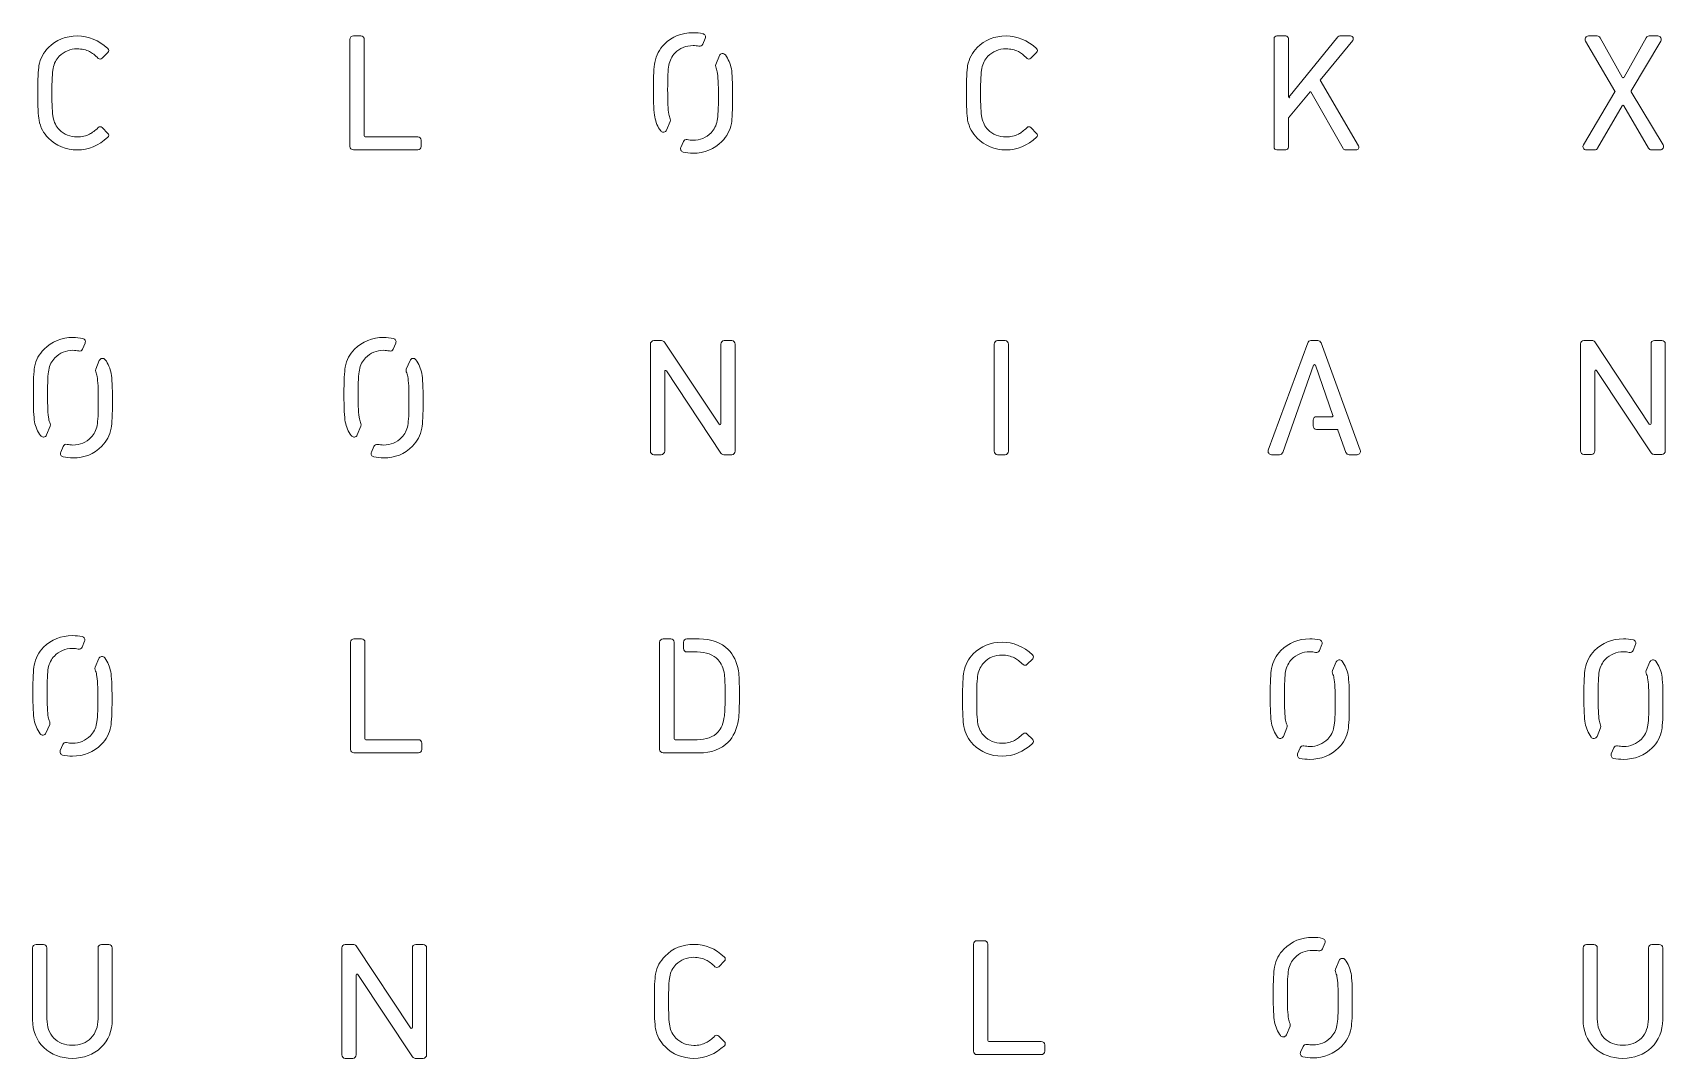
# Model space of a CAD drawing. Header units: millimetres. Extents: x -160 to 740, y -160 to 740.
# Drawn here: x 69.3 to 245, y 77.4 to 187.8 of the extents above; entities that cross this region are included whole.
import ezdxf

# ---------------------------------------------------------------- set-up
doc = ezdxf.new("R2010")
doc.units = ezdxf.units.MM
doc.header["$MEASUREMENT"] = 0
doc.layers.add('Layer 1', color=7, linetype='Continuous', lineweight=0)

msp = doc.modelspace()

# ---------------------------------------------------------------- linework, layer by layer
at = {"layer": 'Layer 1', "color": 250, "lineweight": 9, "true_color": 0x231f20}
for points, knots in [([(74.11, 175.21), (72.88, 175.21), (71.84, 175.63), (71, 176.47), (70.47, 177), (70.13, 177.64), (69.99, 178.4), (69.89, 178.91), (69.85, 179.87), (69.85, 181.34), (69.85, 182.79), (69.9, 183.78), (69.98, 184.28), (70.13, 185.03), (70.47, 185.68), (71, 186.21), (71.84, 187.05), (72.88, 187.47), (74.11, 187.47), (75.3, 187.47), (76.41, 187.01), (77.39, 186.11), (77.45, 186.06), (77.48, 185.98), (77.49, 185.9), (77.49, 185.82), (77.46, 185.74), (77.4, 185.69), (77.4, 185.69), (76.78, 185.07), (76.78, 185.07), (76.67, 184.96), (76.49, 184.95), (76.37, 185.06), (76.02, 185.4), (75.71, 185.64), (75.44, 185.78), (75.05, 185.98), (74.6, 186.08), (74.11, 186.08), (73.33, 186.08), (72.68, 185.81), (72.17, 185.29), (71.83, 184.95), (71.61, 184.51), (71.5, 183.98), (71.42, 183.51), (71.37, 182.62), (71.37, 181.34), (71.37, 180.06), (71.42, 179.17), (71.5, 178.69), (71.61, 178.17), (71.83, 177.73), (72.17, 177.39), (72.68, 176.86), (73.33, 176.6), (74.11, 176.6), (74.6, 176.6), (75.05, 176.7), (75.44, 176.9), (75.71, 177.04), (76.02, 177.28), (76.37, 177.61), (76.49, 177.72), (76.67, 177.72), (76.78, 177.61), (76.78, 177.61), (77.4, 176.99), (77.4, 176.99), (77.4, 176.99), (77.4, 176.99), (77.4, 176.99), (77.46, 176.94), (77.49, 176.86), (77.49, 176.78), (77.48, 176.7), (77.45, 176.62), (77.39, 176.57), (76.41, 175.66), (75.3, 175.21), (74.11, 175.21)], [0, 0, 0, 0, 1, 1, 1, 2, 2, 2, 3, 3, 3, 4, 4, 4, 5, 5, 5, 6, 6, 6, 7, 7, 7, 8, 8, 8, 9, 9, 9, 10, 10, 10, 11, 11, 11, 12, 12, 12, 13, 13, 13, 14, 14, 14, 15, 15, 15, 16, 16, 16, 17, 17, 17, 18, 18, 18, 19, 19, 19, 20, 20, 20, 21, 21, 21, 22, 22, 22, 23, 23, 23, 24, 24, 24, 25, 25, 25, 26, 26, 26, 27, 27, 27, 27]), ([(110.76, 175.21), (110.76, 175.21), (103.82, 175.21), (103.82, 175.21), (103.62, 175.21), (103.45, 175.37), (103.45, 175.58), (103.45, 175.58), (103.45, 187.1), (103.45, 187.1), (103.45, 187.31), (103.62, 187.47), (103.82, 187.47), (103.82, 187.47), (104.63, 187.47), (104.63, 187.47), (104.83, 187.47), (105, 187.31), (105, 187.1), (105, 187.1), (105, 176.72), (105, 176.72), (105, 176.66), (105.04, 176.62), (105.1, 176.62), (105.1, 176.62), (110.76, 176.62), (110.76, 176.62), (110.97, 176.62), (111.13, 176.45), (111.13, 176.25), (111.13, 176.25), (111.13, 175.58), (111.13, 175.58), (111.13, 175.37), (110.97, 175.21), (110.76, 175.21)], [0, 0, 0, 0, 1, 1, 1, 2, 2, 2, 3, 3, 3, 4, 4, 4, 5, 5, 5, 6, 6, 6, 7, 7, 7, 8, 8, 8, 9, 9, 9, 10, 10, 10, 11, 11, 11, 12, 12, 12, 12]), ([(137.2, 177.11), (137.08, 177.11), (136.97, 177.16), (136.9, 177.26), (136.58, 177.69), (136.37, 178.19), (136.26, 178.75), (136.17, 179.26), (136.12, 180.22), (136.12, 181.69), (136.12, 183.16), (136.17, 184.12), (136.26, 184.63), (136.41, 185.39), (136.75, 186.03), (137.27, 186.56), (138.11, 187.4), (139.16, 187.82), (140.38, 187.82), (140.75, 187.82), (141.11, 187.78), (141.44, 187.71), (141.55, 187.68), (141.63, 187.62), (141.68, 187.52), (141.73, 187.42), (141.73, 187.31), (141.69, 187.21), (141.69, 187.21), (141.43, 186.58), (141.43, 186.58), (141.36, 186.42), (141.18, 186.33), (141.01, 186.37), (140.81, 186.41), (140.6, 186.43), (140.38, 186.43), (139.62, 186.43), (138.96, 186.16), (138.44, 185.63), (138.1, 185.28), (137.88, 184.84), (137.78, 184.32), (137.69, 183.85), (137.65, 182.97), (137.65, 181.69), (137.65, 180.41), (137.69, 179.53), (137.78, 179.06), (137.81, 178.88), (137.87, 178.71), (137.93, 178.54), (137.97, 178.45), (137.97, 178.35), (137.93, 178.26), (137.93, 178.26), (137.54, 177.33), (137.54, 177.33), (137.49, 177.21), (137.38, 177.13), (137.25, 177.11), (137.23, 177.11), (137.22, 177.11), (137.2, 177.11)], [0, 0, 0, 0, 1, 1, 1, 2, 2, 2, 3, 3, 3, 4, 4, 4, 5, 5, 5, 6, 6, 6, 7, 7, 7, 8, 8, 8, 9, 9, 9, 10, 10, 10, 11, 11, 11, 12, 12, 12, 13, 13, 13, 14, 14, 14, 15, 15, 15, 16, 16, 16, 17, 17, 17, 18, 18, 18, 19, 19, 19, 20, 20, 20, 21, 21, 21, 21]), ([(174.07, 175.21), (172.84, 175.21), (171.8, 175.63), (170.96, 176.47), (170.43, 177), (170.09, 177.64), (169.94, 178.4), (169.85, 178.9), (169.81, 179.89), (169.81, 181.34), (169.81, 182.79), (169.85, 183.78), (169.94, 184.28), (170.09, 185.03), (170.43, 185.68), (170.96, 186.21), (171.8, 187.05), (172.84, 187.47), (174.07, 187.47), (175.26, 187.47), (176.37, 187.01), (177.35, 186.11), (177.41, 186.06), (177.44, 185.98), (177.44, 185.9), (177.45, 185.82), (177.42, 185.74), (177.36, 185.69), (177.36, 185.69), (176.74, 185.07), (176.74, 185.07), (176.63, 184.96), (176.45, 184.96), (176.33, 185.06), (175.98, 185.4), (175.67, 185.64), (175.4, 185.78), (175.01, 185.98), (174.56, 186.08), (174.07, 186.08), (173.29, 186.08), (172.64, 185.81), (172.12, 185.29), (171.79, 184.95), (171.57, 184.51), (171.46, 183.98), (171.38, 183.51), (171.33, 182.62), (171.33, 181.34), (171.33, 180.06), (171.38, 179.17), (171.46, 178.69), (171.57, 178.17), (171.79, 177.73), (172.12, 177.39), (172.64, 176.86), (173.29, 176.6), (174.07, 176.6), (174.56, 176.6), (175.01, 176.7), (175.4, 176.9), (175.67, 177.04), (175.98, 177.28), (176.33, 177.61), (176.45, 177.72), (176.63, 177.72), (176.74, 177.61), (176.74, 177.61), (177.36, 176.99), (177.36, 176.99), (177.42, 176.94), (177.45, 176.86), (177.44, 176.78), (177.44, 176.7), (177.41, 176.62), (177.35, 176.57), (176.37, 175.66), (175.26, 175.21), (174.07, 175.21)], [0, 0, 0, 0, 1, 1, 1, 2, 2, 2, 3, 3, 3, 4, 4, 4, 5, 5, 5, 6, 6, 6, 7, 7, 7, 8, 8, 8, 9, 9, 9, 10, 10, 10, 11, 11, 11, 12, 12, 12, 13, 13, 13, 14, 14, 14, 15, 15, 15, 16, 16, 16, 17, 17, 17, 18, 18, 18, 19, 19, 19, 20, 20, 20, 21, 21, 21, 22, 22, 22, 23, 23, 23, 24, 24, 24, 25, 25, 25, 26, 26, 26, 26]), ([(211.75, 175.21), (211.75, 175.21), (210.61, 175.21), (210.61, 175.21), (210.5, 175.21), (210.41, 175.26), (210.35, 175.35), (210.35, 175.35), (206.86, 181.46), (206.86, 181.46), (206.86, 181.46), (206.81, 181.46), (206.81, 181.46), (206.81, 181.46), (204.47, 178.65), (204.47, 178.65), (204.47, 178.65), (204.46, 175.5), (204.46, 175.5), (204.46, 175.34), (204.33, 175.21), (204.17, 175.21), (204.17, 175.21), (203.21, 175.21), (203.21, 175.21), (203.05, 175.21), (202.92, 175.34), (202.92, 175.5), (202.92, 175.5), (202.92, 187.18), (202.92, 187.18), (202.92, 187.34), (203.05, 187.47), (203.21, 187.47), (203.21, 187.47), (204.17, 187.47), (204.17, 187.47), (204.33, 187.47), (204.46, 187.34), (204.46, 187.18), (204.46, 187.18), (204.46, 180.9), (204.46, 180.9), (204.46, 180.9), (204.61, 180.8), (204.61, 180.8), (204.61, 180.8), (204.51, 180.88), (204.51, 180.88), (204.51, 180.88), (209.77, 187.36), (209.77, 187.36), (209.83, 187.43), (209.91, 187.47), (210, 187.47), (210, 187.47), (211.16, 187.47), (211.16, 187.47), (211.27, 187.47), (211.37, 187.41), (211.42, 187.3), (211.47, 187.2), (211.45, 187.08), (211.38, 186.99), (211.38, 186.99), (207.89, 182.71), (207.89, 182.71), (207.89, 182.71), (212, 175.65), (212, 175.65), (212.06, 175.55), (212.06, 175.45), (212.01, 175.35), (211.95, 175.26), (211.86, 175.21), (211.75, 175.21)], [0, 0, 0, 0, 1, 1, 1, 2, 2, 2, 3, 3, 3, 4, 4, 4, 5, 5, 5, 6, 6, 6, 7, 7, 7, 8, 8, 8, 9, 9, 9, 10, 10, 10, 11, 11, 11, 12, 12, 12, 13, 13, 13, 14, 14, 14, 15, 15, 15, 16, 16, 16, 17, 17, 17, 18, 18, 18, 19, 19, 19, 20, 20, 20, 21, 21, 21, 22, 22, 22, 23, 23, 23, 24, 24, 24, 25, 25, 25, 25]), ([(244.47, 175.21), (244.47, 175.21), (243.55, 175.21), (243.55, 175.21), (243.42, 175.21), (243.29, 175.28), (243.23, 175.39), (243.23, 175.39), (240.58, 179.96), (240.58, 179.96), (240.56, 180), (240.51, 180.01), (240.49, 180.01), (240.49, 180.01), (240.49, 180.01), (240.49, 180.01), (240.47, 180.01), (240.43, 180), (240.4, 179.96), (240.4, 179.96), (237.74, 175.39), (237.74, 175.39), (237.68, 175.28), (237.56, 175.21), (237.42, 175.21), (237.42, 175.21), (236.53, 175.21), (236.53, 175.21), (236.4, 175.21), (236.28, 175.28), (236.21, 175.39), (236.14, 175.51), (236.14, 175.65), (236.21, 175.77), (236.21, 175.77), (239.6, 181.44), (239.6, 181.44), (239.62, 181.47), (239.62, 181.51), (239.6, 181.54), (239.6, 181.54), (236.44, 186.91), (236.44, 186.91), (236.38, 187.03), (236.38, 187.17), (236.44, 187.28), (236.51, 187.4), (236.63, 187.47), (236.76, 187.47), (236.76, 187.47), (237.69, 187.47), (237.69, 187.47), (237.83, 187.47), (237.95, 187.4), (238.01, 187.28), (238.01, 187.28), (240.4, 183.04), (240.4, 183.04), (240.43, 182.99), (240.48, 182.98), (240.49, 182.98), (240.49, 182.98), (240.49, 182.98), (240.49, 182.98), (240.51, 182.98), (240.56, 182.99), (240.59, 183.04), (240.59, 183.04), (242.97, 187.28), (242.97, 187.28), (243.04, 187.4), (243.16, 187.47), (243.3, 187.47), (243.3, 187.47), (244.22, 187.47), (244.22, 187.47), (244.36, 187.47), (244.48, 187.4), (244.55, 187.28), (244.61, 187.17), (244.61, 187.03), (244.54, 186.91), (244.54, 186.91), (241.37, 181.55), (241.37, 181.55), (241.35, 181.51), (241.35, 181.47), (241.37, 181.44), (241.37, 181.44), (244.79, 175.77), (244.79, 175.77), (244.86, 175.65), (244.86, 175.51), (244.79, 175.39), (244.73, 175.28), (244.61, 175.21), (244.47, 175.21)], [0, 0, 0, 0, 1, 1, 1, 2, 2, 2, 3, 3, 3, 4, 4, 4, 5, 5, 5, 6, 6, 6, 7, 7, 7, 8, 8, 8, 9, 9, 9, 10, 10, 10, 11, 11, 11, 12, 12, 12, 13, 13, 13, 14, 14, 14, 15, 15, 15, 16, 16, 16, 17, 17, 17, 18, 18, 18, 19, 19, 19, 20, 20, 20, 21, 21, 21, 22, 22, 22, 23, 23, 23, 24, 24, 24, 25, 25, 25, 26, 26, 26, 27, 27, 27, 28, 28, 28, 29, 29, 29, 30, 30, 30, 31, 31, 31, 32, 32, 32, 32]), ([(140.38, 174.85), (140.01, 174.85), (139.66, 174.89), (139.32, 174.97), (139.22, 174.99), (139.13, 175.06), (139.08, 175.16), (139.03, 175.25), (139.03, 175.37), (139.07, 175.47), (139.07, 175.47), (139.34, 176.1), (139.34, 176.1), (139.41, 176.26), (139.58, 176.35), (139.76, 176.31), (139.95, 176.27), (140.16, 176.25), (140.38, 176.25), (141.15, 176.25), (141.8, 176.52), (142.33, 177.05), (142.66, 177.39), (142.88, 177.84), (142.99, 178.36), (143.07, 178.82), (143.12, 179.71), (143.12, 180.99), (143.12, 182.26), (143.07, 183.15), (142.99, 183.61), (142.95, 183.79), (142.9, 183.97), (142.83, 184.14), (142.8, 184.23), (142.8, 184.32), (142.83, 184.41), (142.83, 184.41), (143.22, 185.35), (143.22, 185.35), (143.28, 185.47), (143.39, 185.55), (143.52, 185.57), (143.65, 185.58), (143.78, 185.53), (143.86, 185.42), (144.18, 184.98), (144.4, 184.48), (144.51, 183.93), (144.51, 183.93), (144.51, 183.93), (144.51, 183.93), (144.6, 183.42), (144.64, 182.43), (144.64, 180.99), (144.64, 179.52), (144.6, 178.56), (144.51, 178.05), (144.36, 177.29), (144.02, 176.64), (143.49, 176.12), (142.65, 175.28), (141.61, 174.85), (140.38, 174.85)], [0, 0, 0, 0, 1, 1, 1, 2, 2, 2, 3, 3, 3, 4, 4, 4, 5, 5, 5, 6, 6, 6, 7, 7, 7, 8, 8, 8, 9, 9, 9, 10, 10, 10, 11, 11, 11, 12, 12, 12, 13, 13, 13, 14, 14, 14, 15, 15, 15, 16, 16, 16, 17, 17, 17, 18, 18, 18, 19, 19, 19, 20, 20, 20, 21, 21, 21, 21]), ([(70.46, 144.31), (70.34, 144.31), (70.23, 144.37), (70.16, 144.46), (69.84, 144.9), (69.62, 145.4), (69.51, 145.95), (69.42, 146.47), (69.38, 147.43), (69.38, 148.9), (69.38, 150.37), (69.42, 151.33), (69.51, 151.84), (69.66, 152.59), (70, 153.24), (70.53, 153.76), (71.37, 154.6), (72.41, 155.03), (73.64, 155.03), (74.01, 155.03), (74.36, 154.99), (74.7, 154.91), (74.8, 154.89), (74.89, 154.82), (74.94, 154.73), (74.99, 154.63), (74.99, 154.52), (74.95, 154.41), (74.95, 154.41), (74.68, 153.78), (74.68, 153.78), (74.61, 153.62), (74.44, 153.53), (74.27, 153.57), (74.07, 153.62), (73.86, 153.64), (73.64, 153.64), (72.87, 153.64), (72.22, 153.37), (71.69, 152.83), (71.36, 152.49), (71.14, 152.05), (71.03, 151.52), (70.95, 151.06), (70.9, 150.18), (70.9, 148.9), (70.9, 147.62), (70.95, 146.73), (71.03, 146.27), (71.07, 146.09), (71.12, 145.91), (71.19, 145.75), (71.23, 145.66), (71.23, 145.56), (71.19, 145.47), (71.19, 145.47), (70.8, 144.54), (70.8, 144.54), (70.74, 144.41), (70.63, 144.33), (70.5, 144.31), (70.49, 144.31), (70.47, 144.31), (70.46, 144.31)], [0, 0, 0, 0, 1, 1, 1, 2, 2, 2, 3, 3, 3, 4, 4, 4, 5, 5, 5, 6, 6, 6, 7, 7, 7, 8, 8, 8, 9, 9, 9, 10, 10, 10, 11, 11, 11, 12, 12, 12, 13, 13, 13, 14, 14, 14, 15, 15, 15, 16, 16, 16, 17, 17, 17, 18, 18, 18, 19, 19, 19, 20, 20, 20, 21, 21, 21, 21]), ([(103.89, 144.31), (103.77, 144.31), (103.66, 144.37), (103.59, 144.46), (103.28, 144.9), (103.06, 145.4), (102.95, 145.95), (102.86, 146.46), (102.81, 147.43), (102.81, 148.9), (102.81, 150.37), (102.86, 151.33), (102.95, 151.84), (103.1, 152.59), (103.44, 153.24), (103.96, 153.76), (104.8, 154.6), (105.85, 155.03), (107.07, 155.03), (107.44, 155.03), (107.8, 154.99), (108.14, 154.91), (108.24, 154.89), (108.32, 154.82), (108.37, 154.73), (108.42, 154.63), (108.43, 154.52), (108.38, 154.41), (108.38, 154.41), (108.12, 153.78), (108.12, 153.78), (108.05, 153.62), (107.88, 153.53), (107.7, 153.57), (107.5, 153.62), (107.29, 153.64), (107.07, 153.64), (106.31, 153.64), (105.65, 153.37), (105.13, 152.83), (104.8, 152.49), (104.57, 152.05), (104.47, 151.52), (104.38, 151.06), (104.34, 150.18), (104.34, 148.9), (104.34, 147.62), (104.38, 146.73), (104.47, 146.27), (104.51, 146.09), (104.56, 145.91), (104.62, 145.75), (104.66, 145.66), (104.66, 145.56), (104.62, 145.47), (104.62, 145.47), (104.23, 144.54), (104.23, 144.54), (104.18, 144.41), (104.07, 144.33), (103.94, 144.31), (103.92, 144.31), (103.91, 144.31), (103.89, 144.31)], [0, 0, 0, 0, 1, 1, 1, 2, 2, 2, 3, 3, 3, 4, 4, 4, 5, 5, 5, 6, 6, 6, 7, 7, 7, 8, 8, 8, 9, 9, 9, 10, 10, 10, 11, 11, 11, 12, 12, 12, 13, 13, 13, 14, 14, 14, 15, 15, 15, 16, 16, 16, 17, 17, 17, 18, 18, 18, 19, 19, 19, 20, 20, 20, 21, 21, 21, 21]), ([(144.55, 142.41), (144.55, 142.41), (143.7, 142.41), (143.7, 142.41), (143.57, 142.41), (143.46, 142.47), (143.39, 142.58), (143.39, 142.58), (137.52, 151.44), (137.52, 151.44), (137.48, 151.5), (137.42, 151.48), (137.41, 151.48), (137.39, 151.47), (137.33, 151.45), (137.33, 151.38), (137.33, 151.38), (137.33, 142.78), (137.33, 142.78), (137.33, 142.58), (137.16, 142.41), (136.96, 142.41), (136.96, 142.41), (136.15, 142.41), (136.15, 142.41), (135.95, 142.41), (135.79, 142.58), (135.79, 142.78), (135.79, 142.78), (135.79, 154.31), (135.79, 154.31), (135.79, 154.51), (135.95, 154.68), (136.15, 154.68), (136.15, 154.68), (137, 154.68), (137, 154.68), (137.13, 154.68), (137.24, 154.61), (137.31, 154.51), (137.31, 154.51), (143.18, 145.68), (143.18, 145.68), (143.22, 145.62), (143.28, 145.63), (143.29, 145.64), (143.31, 145.65), (143.37, 145.67), (143.37, 145.74), (143.37, 145.74), (143.37, 154.31), (143.37, 154.31), (143.37, 154.51), (143.54, 154.68), (143.74, 154.68), (143.74, 154.68), (144.55, 154.68), (144.55, 154.68), (144.75, 154.68), (144.91, 154.51), (144.91, 154.31), (144.91, 154.31), (144.91, 142.78), (144.91, 142.78), (144.91, 142.58), (144.75, 142.41), (144.55, 142.41)], [0, 0, 0, 0, 1, 1, 1, 2, 2, 2, 3, 3, 3, 4, 4, 4, 5, 5, 5, 6, 6, 6, 7, 7, 7, 8, 8, 8, 9, 9, 9, 10, 10, 10, 11, 11, 11, 12, 12, 12, 13, 13, 13, 14, 14, 14, 15, 15, 15, 16, 16, 16, 17, 17, 17, 18, 18, 18, 19, 19, 19, 20, 20, 20, 21, 21, 21, 22, 22, 22, 22]), ([(173.96, 142.41), (173.96, 142.41), (173.16, 142.41), (173.16, 142.41), (172.95, 142.41), (172.79, 142.58), (172.79, 142.78), (172.79, 142.78), (172.79, 154.31), (172.79, 154.31), (172.79, 154.51), (172.95, 154.68), (173.16, 154.68), (173.16, 154.68), (173.96, 154.68), (173.96, 154.68), (174.17, 154.68), (174.33, 154.51), (174.33, 154.31), (174.33, 154.31), (174.33, 142.78), (174.33, 142.78), (174.33, 142.58), (174.17, 142.41), (173.96, 142.41)], [0, 0, 0, 0, 1, 1, 1, 2, 2, 2, 3, 3, 3, 4, 4, 4, 5, 5, 5, 6, 6, 6, 7, 7, 7, 8, 8, 8, 8]), ([(211.86, 142.41), (211.86, 142.41), (211, 142.41), (211, 142.41), (210.84, 142.41), (210.7, 142.51), (210.65, 142.66), (210.65, 142.66), (209.8, 145.05), (209.8, 145.05), (209.79, 145.1), (209.75, 145.12), (209.7, 145.12), (209.7, 145.12), (207.49, 145.12), (207.49, 145.12), (207.39, 145.12), (207.3, 145.16), (207.23, 145.23), (207.16, 145.3), (207.12, 145.4), (207.12, 145.5), (207.12, 145.5), (207.12, 146.13), (207.12, 146.13), (207.12, 146.34), (207.29, 146.5), (207.49, 146.5), (207.49, 146.5), (209.16, 146.5), (209.16, 146.5), (209.2, 146.5), (209.23, 146.52), (209.25, 146.55), (209.27, 146.57), (209.27, 146.61), (209.26, 146.64), (209.26, 146.64), (207.37, 152.03), (207.37, 152.03), (207.35, 152.09), (207.29, 152.1), (207.27, 152.1), (207.27, 152.1), (207.27, 152.1), (207.27, 152.1), (207.26, 152.1), (207.2, 152.09), (207.17, 152.03), (207.17, 152.03), (203.85, 142.66), (203.85, 142.66), (203.8, 142.51), (203.66, 142.41), (203.5, 142.41), (203.5, 142.41), (202.64, 142.41), (202.64, 142.41), (202.52, 142.41), (202.41, 142.47), (202.34, 142.57), (202.27, 142.67), (202.25, 142.8), (202.3, 142.91), (202.3, 142.91), (206.54, 154.43), (206.54, 154.43), (206.59, 154.58), (206.73, 154.68), (206.88, 154.68), (206.88, 154.68), (207.63, 154.68), (207.63, 154.68), (207.79, 154.68), (207.93, 154.58), (207.98, 154.43), (207.98, 154.43), (212.2, 142.91), (212.2, 142.91), (212.24, 142.79), (212.23, 142.67), (212.16, 142.57), (212.09, 142.47), (211.98, 142.41), (211.86, 142.41)], [0, 0, 0, 0, 1, 1, 1, 2, 2, 2, 3, 3, 3, 4, 4, 4, 5, 5, 5, 6, 6, 6, 7, 7, 7, 8, 8, 8, 9, 9, 9, 10, 10, 10, 11, 11, 11, 12, 12, 12, 13, 13, 13, 14, 14, 14, 15, 15, 15, 16, 16, 16, 17, 17, 17, 18, 18, 18, 19, 19, 19, 20, 20, 20, 21, 21, 21, 22, 22, 22, 23, 23, 23, 24, 24, 24, 25, 25, 25, 26, 26, 26, 27, 27, 27, 28, 28, 28, 28]), ([(244.66, 142.44), (244.66, 142.44), (243.82, 142.44), (243.82, 142.44), (243.69, 142.44), (243.58, 142.5), (243.51, 142.6), (243.51, 142.6), (237.64, 151.46), (237.64, 151.46), (237.6, 151.52), (237.54, 151.51), (237.52, 151.51), (237.51, 151.5), (237.45, 151.48), (237.45, 151.41), (237.45, 151.41), (237.45, 142.81), (237.45, 142.81), (237.45, 142.6), (237.28, 142.44), (237.08, 142.44), (237.08, 142.44), (236.27, 142.44), (236.27, 142.44), (236.07, 142.44), (235.9, 142.6), (235.9, 142.81), (235.9, 142.81), (235.9, 154.33), (235.9, 154.33), (235.9, 154.54), (236.07, 154.7), (236.27, 154.7), (236.27, 154.7), (237.12, 154.7), (237.12, 154.7), (237.25, 154.7), (237.36, 154.64), (237.43, 154.54), (237.43, 154.54), (243.3, 145.71), (243.3, 145.71), (243.34, 145.65), (243.4, 145.66), (243.41, 145.67), (243.43, 145.67), (243.49, 145.7), (243.49, 145.77), (243.49, 145.77), (243.49, 154.33), (243.49, 154.33), (243.49, 154.54), (243.65, 154.7), (243.86, 154.7), (243.86, 154.7), (244.66, 154.7), (244.66, 154.7), (244.87, 154.7), (245.03, 154.54), (245.03, 154.33), (245.03, 154.33), (245.03, 142.81), (245.03, 142.81), (245.03, 142.6), (244.87, 142.44), (244.66, 142.44)], [0, 0, 0, 0, 1, 1, 1, 2, 2, 2, 3, 3, 3, 4, 4, 4, 5, 5, 5, 6, 6, 6, 7, 7, 7, 8, 8, 8, 9, 9, 9, 10, 10, 10, 11, 11, 11, 12, 12, 12, 13, 13, 13, 14, 14, 14, 15, 15, 15, 16, 16, 16, 17, 17, 17, 18, 18, 18, 19, 19, 19, 20, 20, 20, 21, 21, 21, 22, 22, 22, 22]), ([(73.64, 142.06), (73.27, 142.06), (72.91, 142.1), (72.58, 142.18), (72.47, 142.2), (72.39, 142.27), (72.34, 142.36), (72.29, 142.46), (72.29, 142.57), (72.33, 142.67), (72.33, 142.67), (72.59, 143.3), (72.59, 143.3), (72.66, 143.47), (72.83, 143.56), (73.01, 143.52), (73.21, 143.47), (73.42, 143.45), (73.64, 143.45), (74.4, 143.45), (75.06, 143.72), (75.58, 144.26), (75.92, 144.6), (76.14, 145.04), (76.24, 145.56), (76.33, 146.03), (76.37, 146.91), (76.37, 148.19), (76.37, 149.47), (76.33, 150.35), (76.24, 150.82), (76.21, 151), (76.15, 151.18), (76.09, 151.34), (76.05, 151.43), (76.05, 151.53), (76.09, 151.62), (76.09, 151.62), (76.48, 152.55), (76.48, 152.55), (76.53, 152.67), (76.64, 152.76), (76.78, 152.77), (76.91, 152.79), (77.04, 152.73), (77.12, 152.62), (77.44, 152.19), (77.65, 151.69), (77.76, 151.13), (77.76, 151.13), (77.76, 151.13), (77.76, 151.13), (77.85, 150.63), (77.9, 149.64), (77.9, 148.19), (77.9, 146.74), (77.85, 145.75), (77.76, 145.25), (77.61, 144.5), (77.27, 143.85), (76.75, 143.32), (75.91, 142.48), (74.86, 142.06), (73.64, 142.06)], [0, 0, 0, 0, 1, 1, 1, 2, 2, 2, 3, 3, 3, 4, 4, 4, 5, 5, 5, 6, 6, 6, 7, 7, 7, 8, 8, 8, 9, 9, 9, 10, 10, 10, 11, 11, 11, 12, 12, 12, 13, 13, 13, 14, 14, 14, 15, 15, 15, 16, 16, 16, 17, 17, 17, 18, 18, 18, 19, 19, 19, 20, 20, 20, 21, 21, 21, 21]), ([(107.07, 142.06), (106.71, 142.06), (106.35, 142.1), (106.01, 142.18), (105.91, 142.2), (105.82, 142.27), (105.78, 142.36), (105.73, 142.46), (105.72, 142.57), (105.76, 142.67), (105.76, 142.67), (106.03, 143.3), (106.03, 143.3), (106.1, 143.47), (106.27, 143.55), (106.45, 143.52), (106.64, 143.47), (106.85, 143.45), (107.07, 143.45), (107.84, 143.45), (108.49, 143.72), (109.02, 144.26), (109.35, 144.6), (109.57, 145.04), (109.68, 145.56), (109.76, 146.03), (109.81, 146.91), (109.81, 148.19), (109.81, 149.47), (109.76, 150.35), (109.68, 150.82), (109.64, 151), (109.59, 151.18), (109.52, 151.34), (109.49, 151.43), (109.49, 151.53), (109.52, 151.62), (109.52, 151.62), (109.92, 152.55), (109.92, 152.55), (109.97, 152.67), (110.08, 152.76), (110.21, 152.77), (110.35, 152.79), (110.47, 152.73), (110.55, 152.62), (110.87, 152.19), (111.09, 151.69), (111.2, 151.13), (111.2, 151.13), (111.2, 151.13), (111.2, 151.13), (111.29, 150.63), (111.33, 149.64), (111.33, 148.19), (111.33, 146.74), (111.29, 145.75), (111.2, 145.25), (111.05, 144.5), (110.71, 143.85), (110.18, 143.32), (109.34, 142.48), (108.3, 142.06), (107.07, 142.06)], [0, 0, 0, 0, 1, 1, 1, 2, 2, 2, 3, 3, 3, 4, 4, 4, 5, 5, 5, 6, 6, 6, 7, 7, 7, 8, 8, 8, 9, 9, 9, 10, 10, 10, 11, 11, 11, 12, 12, 12, 13, 13, 13, 14, 14, 14, 15, 15, 15, 16, 16, 16, 17, 17, 17, 18, 18, 18, 19, 19, 19, 20, 20, 20, 21, 21, 21, 21]), ([(70.41, 112.22), (70.29, 112.22), (70.18, 112.28), (70.11, 112.38), (69.79, 112.81), (69.57, 113.31), (69.46, 113.87), (69.37, 114.38), (69.33, 115.34), (69.33, 116.81), (69.33, 118.28), (69.37, 119.24), (69.46, 119.75), (69.61, 120.5), (69.95, 121.15), (70.48, 121.68), (71.32, 122.52), (72.36, 122.94), (73.59, 122.94), (73.96, 122.94), (74.31, 122.9), (74.65, 122.83), (74.75, 122.8), (74.84, 122.73), (74.89, 122.64), (74.94, 122.54), (74.94, 122.43), (74.9, 122.33), (74.9, 122.33), (74.63, 121.7), (74.63, 121.7), (74.56, 121.54), (74.39, 121.45), (74.21, 121.49), (74.02, 121.53), (73.8, 121.55), (73.59, 121.55), (72.82, 121.55), (72.17, 121.28), (71.64, 120.74), (71.31, 120.4), (71.09, 119.96), (70.98, 119.44), (70.9, 118.97), (70.85, 118.09), (70.85, 116.81), (70.85, 115.53), (70.9, 114.65), (70.98, 114.18), (71.02, 114), (71.07, 113.83), (71.14, 113.66), (71.17, 113.57), (71.17, 113.47), (71.14, 113.38), (71.14, 113.38), (70.74, 112.45), (70.74, 112.45), (70.69, 112.33), (70.58, 112.24), (70.45, 112.23), (70.44, 112.23), (70.42, 112.22), (70.41, 112.22)], [0, 0, 0, 0, 1, 1, 1, 2, 2, 2, 3, 3, 3, 4, 4, 4, 5, 5, 5, 6, 6, 6, 7, 7, 7, 8, 8, 8, 9, 9, 9, 10, 10, 10, 11, 11, 11, 12, 12, 12, 13, 13, 13, 14, 14, 14, 15, 15, 15, 16, 16, 16, 17, 17, 17, 18, 18, 18, 19, 19, 19, 20, 20, 20, 21, 21, 21, 21]), ([(110.83, 110.32), (110.83, 110.32), (103.89, 110.32), (103.89, 110.32), (103.69, 110.32), (103.52, 110.49), (103.52, 110.69), (103.52, 110.69), (103.52, 122.22), (103.52, 122.22), (103.52, 122.42), (103.69, 122.59), (103.89, 122.59), (103.89, 122.59), (104.7, 122.59), (104.7, 122.59), (104.9, 122.59), (105.07, 122.42), (105.07, 122.22), (105.07, 122.22), (105.07, 111.84), (105.07, 111.84), (105.07, 111.78), (105.12, 111.74), (105.17, 111.74), (105.17, 111.74), (110.83, 111.74), (110.83, 111.74), (111.04, 111.74), (111.2, 111.57), (111.2, 111.37), (111.2, 111.37), (111.2, 110.69), (111.2, 110.69), (111.2, 110.49), (111.04, 110.32), (110.83, 110.32)], [0, 0, 0, 0, 1, 1, 1, 2, 2, 2, 3, 3, 3, 4, 4, 4, 5, 5, 5, 6, 6, 6, 7, 7, 7, 8, 8, 8, 9, 9, 9, 10, 10, 10, 11, 11, 11, 12, 12, 12, 12]), ([(141.04, 110.32), (141.04, 110.32), (137.16, 110.32), (137.16, 110.32), (136.96, 110.32), (136.79, 110.49), (136.79, 110.69), (136.79, 110.69), (136.79, 122.22), (136.79, 122.22), (136.79, 122.42), (136.96, 122.59), (137.16, 122.59), (137.16, 122.59), (137.98, 122.59), (137.98, 122.59), (138.18, 122.59), (138.35, 122.42), (138.35, 122.22), (138.35, 122.22), (138.35, 121.31), (138.35, 121.31), (138.35, 121.3), (138.34, 121.28), (138.34, 121.27), (138.34, 121.27), (138.34, 111.84), (138.34, 111.84), (138.34, 111.78), (138.39, 111.74), (138.45, 111.74), (138.45, 111.74), (140.82, 111.74), (140.82, 111.74), (141.79, 111.74), (142.55, 112.02), (143.08, 112.57), (143.42, 112.92), (143.65, 113.51), (143.76, 114.32), (143.81, 114.76), (143.84, 115.52), (143.84, 116.59), (143.84, 117.61), (143.81, 118.33), (143.76, 118.73), (143.66, 119.44), (143.43, 119.98), (143.08, 120.34), (142.55, 120.9), (141.79, 121.18), (140.82, 121.18), (140.82, 121.18), (139.73, 121.18), (139.73, 121.18), (139.53, 121.18), (139.36, 121.34), (139.36, 121.55), (139.36, 121.55), (139.36, 122.22), (139.36, 122.22), (139.36, 122.42), (139.53, 122.59), (139.73, 122.59), (139.73, 122.59), (141.04, 122.59), (141.04, 122.59), (142.35, 122.59), (143.4, 122.2), (144.17, 121.44), (144.73, 120.87), (145.1, 120.1), (145.26, 119.14), (145.27, 119.14), (145.27, 119.14), (145.27, 119.14), (145.34, 118.65), (145.38, 117.79), (145.38, 116.59), (145.38, 115.33), (145.34, 114.43), (145.27, 113.91), (145.1, 112.86), (144.73, 112.04), (144.17, 111.48), (143.4, 110.71), (142.35, 110.32), (141.04, 110.32)], [0, 0, 0, 0, 1, 1, 1, 2, 2, 2, 3, 3, 3, 4, 4, 4, 5, 5, 5, 6, 6, 6, 7, 7, 7, 8, 8, 8, 9, 9, 9, 10, 10, 10, 11, 11, 11, 12, 12, 12, 13, 13, 13, 14, 14, 14, 15, 15, 15, 16, 16, 16, 17, 17, 17, 18, 18, 18, 19, 19, 19, 20, 20, 20, 21, 21, 21, 22, 22, 22, 23, 23, 23, 24, 24, 24, 25, 25, 25, 26, 26, 26, 27, 27, 27, 28, 28, 28, 29, 29, 29, 29]), ([(173.65, 109.97), (172.42, 109.97), (171.38, 110.4), (170.54, 111.23), (170.01, 111.76), (169.67, 112.41), (169.52, 113.16), (169.43, 113.67), (169.39, 114.63), (169.39, 116.1), (169.39, 117.55), (169.44, 118.54), (169.52, 119.04), (169.67, 119.8), (170.01, 120.44), (170.54, 120.97), (171.38, 121.81), (172.42, 122.23), (173.65, 122.23), (174.84, 122.23), (175.95, 121.78), (176.93, 120.87), (176.99, 120.82), (177.02, 120.74), (177.03, 120.66), (177.03, 120.58), (177, 120.5), (176.94, 120.45), (176.94, 120.45), (176.32, 119.83), (176.32, 119.83), (176.21, 119.72), (176.03, 119.72), (175.91, 119.83), (175.56, 120.16), (175.25, 120.4), (174.98, 120.54), (174.59, 120.74), (174.14, 120.84), (173.65, 120.84), (172.87, 120.84), (172.22, 120.58), (171.71, 120.05), (171.37, 119.71), (171.15, 119.27), (171.04, 118.74), (170.96, 118.27), (170.91, 117.38), (170.91, 116.1), (170.91, 114.82), (170.96, 113.93), (171.04, 113.46), (171.15, 112.93), (171.37, 112.49), (171.71, 112.15), (172.22, 111.63), (172.87, 111.36), (173.65, 111.36), (174.14, 111.36), (174.59, 111.46), (174.98, 111.66), (175.25, 111.8), (175.56, 112.04), (175.91, 112.38), (176.03, 112.48), (176.21, 112.48), (176.32, 112.37), (176.32, 112.37), (176.94, 111.76), (176.94, 111.76), (176.94, 111.76), (176.94, 111.76), (176.94, 111.76), (177, 111.7), (177.03, 111.62), (177.03, 111.54), (177.02, 111.46), (176.99, 111.38), (176.93, 111.33), (175.95, 110.43), (174.84, 109.97), (173.65, 109.97)], [0, 0, 0, 0, 1, 1, 1, 2, 2, 2, 3, 3, 3, 4, 4, 4, 5, 5, 5, 6, 6, 6, 7, 7, 7, 8, 8, 8, 9, 9, 9, 10, 10, 10, 11, 11, 11, 12, 12, 12, 13, 13, 13, 14, 14, 14, 15, 15, 15, 16, 16, 16, 17, 17, 17, 18, 18, 18, 19, 19, 19, 20, 20, 20, 21, 21, 21, 22, 22, 22, 23, 23, 23, 24, 24, 24, 25, 25, 25, 26, 26, 26, 27, 27, 27, 27]), ([(203.58, 111.87), (203.46, 111.87), (203.36, 111.92), (203.28, 112.02), (202.97, 112.46), (202.75, 112.96), (202.64, 113.51), (202.55, 114.02), (202.51, 114.98), (202.51, 116.45), (202.51, 117.92), (202.55, 118.89), (202.64, 119.39), (202.79, 120.15), (203.13, 120.8), (203.65, 121.32), (204.49, 122.16), (205.54, 122.59), (206.76, 122.59), (207.13, 122.59), (207.49, 122.55), (207.83, 122.47), (207.93, 122.45), (208.01, 122.38), (208.06, 122.28), (208.11, 122.19), (208.12, 122.07), (208.07, 121.97), (208.07, 121.97), (207.81, 121.34), (207.81, 121.34), (207.74, 121.18), (207.57, 121.09), (207.39, 121.13), (207.19, 121.17), (206.98, 121.2), (206.76, 121.2), (206, 121.2), (205.34, 120.92), (204.82, 120.39), (204.49, 120.05), (204.26, 119.61), (204.16, 119.08), (204.07, 118.62), (204.03, 117.73), (204.03, 116.45), (204.03, 115.17), (204.07, 114.29), (204.16, 113.83), (204.2, 113.65), (204.25, 113.47), (204.32, 113.3), (204.35, 113.21), (204.35, 113.12), (204.31, 113.03), (204.31, 113.03), (203.92, 112.09), (203.92, 112.09), (203.87, 111.97), (203.76, 111.89), (203.63, 111.87), (203.61, 111.87), (203.6, 111.87), (203.58, 111.87)], [0, 0, 0, 0, 1, 1, 1, 2, 2, 2, 3, 3, 3, 4, 4, 4, 5, 5, 5, 6, 6, 6, 7, 7, 7, 8, 8, 8, 9, 9, 9, 10, 10, 10, 11, 11, 11, 12, 12, 12, 13, 13, 13, 14, 14, 14, 15, 15, 15, 16, 16, 16, 17, 17, 17, 18, 18, 18, 19, 19, 19, 20, 20, 20, 21, 21, 21, 21]), ([(237.34, 111.87), (237.22, 111.87), (237.11, 111.92), (237.04, 112.02), (236.72, 112.46), (236.51, 112.96), (236.4, 113.51), (236.31, 114.02), (236.26, 114.98), (236.26, 116.45), (236.26, 117.92), (236.31, 118.89), (236.4, 119.39), (236.55, 120.15), (236.89, 120.8), (237.41, 121.32), (238.25, 122.16), (239.3, 122.59), (240.52, 122.59), (240.89, 122.59), (241.25, 122.55), (241.59, 122.47), (241.69, 122.45), (241.77, 122.38), (241.82, 122.28), (241.87, 122.19), (241.88, 122.07), (241.83, 121.97), (241.83, 121.97), (241.57, 121.34), (241.57, 121.34), (241.5, 121.18), (241.33, 121.09), (241.15, 121.13), (240.95, 121.17), (240.74, 121.2), (240.52, 121.2), (239.76, 121.2), (239.1, 120.92), (238.58, 120.39), (238.25, 120.05), (238.02, 119.61), (237.92, 119.08), (237.83, 118.62), (237.79, 117.73), (237.79, 116.45), (237.79, 115.17), (237.83, 114.29), (237.92, 113.83), (237.95, 113.65), (238.01, 113.47), (238.07, 113.3), (238.11, 113.21), (238.11, 113.12), (238.07, 113.03), (238.07, 113.03), (237.68, 112.09), (237.68, 112.09), (237.63, 111.97), (237.52, 111.89), (237.39, 111.87), (237.37, 111.87), (237.36, 111.87), (237.34, 111.87)], [0, 0, 0, 0, 1, 1, 1, 2, 2, 2, 3, 3, 3, 4, 4, 4, 5, 5, 5, 6, 6, 6, 7, 7, 7, 8, 8, 8, 9, 9, 9, 10, 10, 10, 11, 11, 11, 12, 12, 12, 13, 13, 13, 14, 14, 14, 15, 15, 15, 16, 16, 16, 17, 17, 17, 18, 18, 18, 19, 19, 19, 20, 20, 20, 21, 21, 21, 21]), ([(73.59, 109.97), (73.22, 109.97), (72.86, 110.01), (72.53, 110.09), (72.42, 110.11), (72.34, 110.18), (72.29, 110.27), (72.24, 110.37), (72.23, 110.49), (72.28, 110.59), (72.28, 110.59), (72.54, 111.22), (72.54, 111.22), (72.61, 111.38), (72.79, 111.47), (72.96, 111.43), (73.16, 111.39), (73.37, 111.36), (73.59, 111.36), (74.35, 111.36), (75.01, 111.63), (75.53, 112.17), (75.87, 112.51), (76.09, 112.95), (76.19, 113.48), (76.28, 113.94), (76.32, 114.83), (76.32, 116.1), (76.32, 117.38), (76.28, 118.27), (76.19, 118.73), (76.16, 118.91), (76.1, 119.09), (76.04, 119.25), (76, 119.34), (76, 119.44), (76.04, 119.53), (76.04, 119.53), (76.43, 120.46), (76.43, 120.46), (76.48, 120.59), (76.59, 120.67), (76.72, 120.69), (76.86, 120.7), (76.99, 120.65), (77.07, 120.54), (77.39, 120.1), (77.6, 119.6), (77.71, 119.05), (77.71, 119.05), (77.71, 119.04), (77.71, 119.04), (77.8, 118.54), (77.85, 117.55), (77.85, 116.1), (77.85, 114.66), (77.8, 113.67), (77.71, 113.16), (77.56, 112.41), (77.22, 111.76), (76.7, 111.24), (75.86, 110.4), (74.81, 109.97), (73.59, 109.97)], [0, 0, 0, 0, 1, 1, 1, 2, 2, 2, 3, 3, 3, 4, 4, 4, 5, 5, 5, 6, 6, 6, 7, 7, 7, 8, 8, 8, 9, 9, 9, 10, 10, 10, 11, 11, 11, 12, 12, 12, 13, 13, 13, 14, 14, 14, 15, 15, 15, 16, 16, 16, 17, 17, 17, 18, 18, 18, 19, 19, 19, 20, 20, 20, 21, 21, 21, 21]), ([(206.76, 109.62), (206.4, 109.62), (206.04, 109.66), (205.7, 109.73), (205.6, 109.76), (205.51, 109.82), (205.47, 109.92), (205.42, 110.02), (205.41, 110.13), (205.45, 110.23), (205.45, 110.23), (205.72, 110.86), (205.72, 110.86), (205.79, 111.02), (205.96, 111.11), (206.14, 111.07), (206.33, 111.03), (206.55, 111.01), (206.76, 111.01), (207.53, 111.01), (208.18, 111.28), (208.71, 111.81), (209.04, 112.16), (209.26, 112.6), (209.37, 113.12), (209.46, 113.59), (209.5, 114.47), (209.5, 115.75), (209.5, 117.03), (209.46, 117.91), (209.37, 118.38), (209.33, 118.56), (209.28, 118.73), (209.21, 118.9), (209.18, 118.99), (209.18, 119.09), (209.21, 119.18), (209.21, 119.18), (209.61, 120.11), (209.61, 120.11), (209.66, 120.23), (209.77, 120.32), (209.9, 120.33), (210.04, 120.35), (210.16, 120.29), (210.25, 120.18), (210.56, 119.75), (210.78, 119.25), (210.89, 118.69), (210.89, 118.69), (210.89, 118.69), (210.89, 118.69), (210.98, 118.19), (211.02, 117.2), (211.02, 115.75), (211.02, 114.3), (210.98, 113.31), (210.89, 112.81), (210.74, 112.05), (210.4, 111.41), (209.87, 110.88), (209.04, 110.04), (207.99, 109.62), (206.76, 109.62)], [0, 0, 0, 0, 1, 1, 1, 2, 2, 2, 3, 3, 3, 4, 4, 4, 5, 5, 5, 6, 6, 6, 7, 7, 7, 8, 8, 8, 9, 9, 9, 10, 10, 10, 11, 11, 11, 12, 12, 12, 13, 13, 13, 14, 14, 14, 15, 15, 15, 16, 16, 16, 17, 17, 17, 18, 18, 18, 19, 19, 19, 20, 20, 20, 21, 21, 21, 21]), ([(240.52, 109.62), (240.15, 109.62), (239.8, 109.66), (239.46, 109.73), (239.36, 109.76), (239.27, 109.82), (239.23, 109.92), (239.18, 110.02), (239.17, 110.13), (239.21, 110.23), (239.21, 110.23), (239.48, 110.86), (239.48, 110.86), (239.55, 111.02), (239.72, 111.11), (239.9, 111.07), (240.09, 111.03), (240.3, 111.01), (240.52, 111.01), (241.29, 111.01), (241.94, 111.28), (242.47, 111.81), (242.8, 112.16), (243.02, 112.6), (243.13, 113.12), (243.21, 113.59), (243.26, 114.47), (243.26, 115.75), (243.26, 117.03), (243.21, 117.91), (243.13, 118.38), (243.09, 118.56), (243.04, 118.73), (242.97, 118.9), (242.94, 118.99), (242.94, 119.09), (242.97, 119.18), (242.97, 119.18), (243.37, 120.11), (243.37, 120.11), (243.42, 120.23), (243.53, 120.32), (243.66, 120.33), (243.79, 120.35), (243.92, 120.29), (244, 120.18), (244.32, 119.75), (244.54, 119.25), (244.65, 118.69), (244.65, 118.69), (244.65, 118.69), (244.65, 118.69), (244.74, 118.19), (244.78, 117.2), (244.78, 115.75), (244.78, 114.3), (244.74, 113.31), (244.65, 112.81), (244.5, 112.05), (244.16, 111.41), (243.63, 110.88), (242.79, 110.04), (241.75, 109.62), (240.52, 109.62)], [0, 0, 0, 0, 1, 1, 1, 2, 2, 2, 3, 3, 3, 4, 4, 4, 5, 5, 5, 6, 6, 6, 7, 7, 7, 8, 8, 8, 9, 9, 9, 10, 10, 10, 11, 11, 11, 12, 12, 12, 13, 13, 13, 14, 14, 14, 15, 15, 15, 16, 16, 16, 17, 17, 17, 18, 18, 18, 19, 19, 19, 20, 20, 20, 21, 21, 21, 21]), ([(73.58, 77.45), (72.35, 77.45), (71.32, 77.84), (70.51, 78.61), (69.71, 79.39), (69.3, 80.4), (69.3, 81.61), (69.3, 81.61), (69.3, 89.35), (69.3, 89.35), (69.3, 89.55), (69.47, 89.71), (69.67, 89.71), (69.67, 89.71), (70.47, 89.71), (70.47, 89.71), (70.67, 89.71), (70.84, 89.55), (70.84, 89.35), (70.84, 89.35), (70.84, 81.71), (70.84, 81.71), (70.84, 80.85), (71.09, 80.15), (71.59, 79.63), (72.08, 79.11), (72.75, 78.85), (73.58, 78.85), (74.41, 78.85), (75.08, 79.11), (75.58, 79.63), (76.09, 80.15), (76.34, 80.85), (76.34, 81.71), (76.34, 81.71), (76.34, 89.35), (76.34, 89.35), (76.34, 89.55), (76.51, 89.71), (76.71, 89.71), (76.71, 89.71), (77.51, 89.71), (77.51, 89.71), (77.71, 89.71), (77.87, 89.55), (77.87, 89.35), (77.87, 89.35), (77.87, 81.61), (77.87, 81.61), (77.87, 80.4), (77.46, 79.39), (76.66, 78.61), (75.85, 77.84), (74.81, 77.45), (73.58, 77.45)], [0, 0, 0, 0, 1, 1, 1, 2, 2, 2, 3, 3, 3, 4, 4, 4, 5, 5, 5, 6, 6, 6, 7, 7, 7, 8, 8, 8, 9, 9, 9, 10, 10, 10, 11, 11, 11, 12, 12, 12, 13, 13, 13, 14, 14, 14, 15, 15, 15, 16, 16, 16, 17, 17, 17, 18, 18, 18, 18]), ([(111.34, 77.45), (111.34, 77.45), (110.49, 77.45), (110.49, 77.45), (110.37, 77.45), (110.25, 77.51), (110.19, 77.62), (110.19, 77.62), (104.32, 86.47), (104.32, 86.47), (104.28, 86.53), (104.22, 86.52), (104.2, 86.52), (104.18, 86.51), (104.13, 86.49), (104.13, 86.42), (104.13, 86.42), (104.13, 77.82), (104.13, 77.82), (104.13, 77.62), (103.96, 77.45), (103.76, 77.45), (103.76, 77.45), (102.95, 77.45), (102.95, 77.45), (102.75, 77.45), (102.58, 77.62), (102.58, 77.82), (102.58, 77.82), (102.58, 89.34), (102.58, 89.34), (102.58, 89.55), (102.75, 89.71), (102.95, 89.71), (102.95, 89.71), (103.8, 89.71), (103.8, 89.71), (103.92, 89.71), (104.04, 89.65), (104.11, 89.55), (104.11, 89.55), (109.97, 80.72), (109.97, 80.72), (110.01, 80.66), (110.07, 80.67), (110.09, 80.68), (110.11, 80.68), (110.17, 80.71), (110.17, 80.78), (110.17, 80.78), (110.17, 89.34), (110.17, 89.34), (110.17, 89.55), (110.33, 89.71), (110.54, 89.71), (110.54, 89.71), (111.34, 89.71), (111.34, 89.71), (111.55, 89.71), (111.71, 89.55), (111.71, 89.34), (111.71, 89.34), (111.71, 77.82), (111.71, 77.82), (111.71, 77.62), (111.55, 77.45), (111.34, 77.45)], [0, 0, 0, 0, 1, 1, 1, 2, 2, 2, 3, 3, 3, 4, 4, 4, 5, 5, 5, 6, 6, 6, 7, 7, 7, 8, 8, 8, 9, 9, 9, 10, 10, 10, 11, 11, 11, 12, 12, 12, 13, 13, 13, 14, 14, 14, 15, 15, 15, 16, 16, 16, 17, 17, 17, 18, 18, 18, 19, 19, 19, 20, 20, 20, 21, 21, 21, 22, 22, 22, 22]), ([(140.48, 77.45), (139.25, 77.45), (138.21, 77.88), (137.37, 78.71), (136.84, 79.24), (136.5, 79.89), (136.35, 80.64), (136.26, 81.15), (136.22, 82.11), (136.22, 83.58), (136.22, 85.05), (136.26, 86.01), (136.35, 86.52), (136.5, 87.28), (136.84, 87.92), (137.37, 88.45), (138.21, 89.29), (139.25, 89.71), (140.48, 89.71), (141.67, 89.71), (142.78, 89.26), (143.76, 88.35), (143.82, 88.3), (143.85, 88.22), (143.85, 88.14), (143.86, 88.06), (143.83, 87.98), (143.77, 87.93), (143.77, 87.93), (143.15, 87.31), (143.15, 87.31), (143.04, 87.2), (142.86, 87.2), (142.74, 87.31), (142.39, 87.64), (142.08, 87.88), (141.81, 88.02), (141.42, 88.22), (140.97, 88.32), (140.48, 88.32), (139.7, 88.32), (139.05, 88.06), (138.53, 87.53), (138.2, 87.19), (137.98, 86.75), (137.87, 86.22), (137.79, 85.75), (137.74, 84.86), (137.74, 83.58), (137.74, 82.3), (137.79, 81.41), (137.87, 80.94), (137.98, 80.41), (138.2, 79.97), (138.53, 79.63), (139.05, 79.11), (139.7, 78.84), (140.48, 78.84), (140.97, 78.84), (141.42, 78.94), (141.81, 79.14), (142.08, 79.28), (142.39, 79.52), (142.74, 79.86), (142.86, 79.97), (143.04, 79.96), (143.15, 79.85), (143.15, 79.85), (143.77, 79.24), (143.77, 79.24), (143.83, 79.18), (143.86, 79.1), (143.85, 79.02), (143.85, 78.94), (143.82, 78.86), (143.76, 78.81), (142.78, 77.91), (141.67, 77.45), (140.48, 77.45)], [0, 0, 0, 0, 1, 1, 1, 2, 2, 2, 3, 3, 3, 4, 4, 4, 5, 5, 5, 6, 6, 6, 7, 7, 7, 8, 8, 8, 9, 9, 9, 10, 10, 10, 11, 11, 11, 12, 12, 12, 13, 13, 13, 14, 14, 14, 15, 15, 15, 16, 16, 16, 17, 17, 17, 18, 18, 18, 19, 19, 19, 20, 20, 20, 21, 21, 21, 22, 22, 22, 23, 23, 23, 24, 24, 24, 25, 25, 25, 26, 26, 26, 26]), ([(177.87, 77.85), (177.87, 77.85), (170.93, 77.85), (170.93, 77.85), (170.72, 77.85), (170.56, 78.01), (170.56, 78.22), (170.56, 78.22), (170.56, 89.74), (170.56, 89.74), (170.56, 89.95), (170.72, 90.11), (170.93, 90.11), (170.93, 90.11), (171.73, 90.11), (171.73, 90.11), (171.94, 90.11), (172.1, 89.95), (172.1, 89.74), (172.1, 89.74), (172.1, 79.36), (172.1, 79.36), (172.1, 79.31), (172.15, 79.26), (172.21, 79.26), (172.21, 79.26), (177.87, 79.26), (177.87, 79.26), (178.07, 79.26), (178.24, 79.09), (178.24, 78.89), (178.24, 78.89), (178.24, 78.22), (178.24, 78.22), (178.24, 78.01), (178.07, 77.85), (177.87, 77.85)], [0, 0, 0, 0, 1, 1, 1, 2, 2, 2, 3, 3, 3, 4, 4, 4, 5, 5, 5, 6, 6, 6, 7, 7, 7, 8, 8, 8, 9, 9, 9, 10, 10, 10, 11, 11, 11, 12, 12, 12, 12]), ([(203.9, 79.75), (203.79, 79.75), (203.68, 79.8), (203.6, 79.9), (203.29, 80.34), (203.07, 80.84), (202.96, 81.39), (202.87, 81.9), (202.83, 82.86), (202.83, 84.33), (202.83, 85.8), (202.87, 86.77), (202.96, 87.27), (203.11, 88.03), (203.45, 88.68), (203.97, 89.2), (204.81, 90.04), (205.86, 90.47), (207.08, 90.47), (207.45, 90.47), (207.81, 90.43), (208.15, 90.35), (208.25, 90.33), (208.33, 90.26), (208.38, 90.16), (208.43, 90.07), (208.44, 89.95), (208.4, 89.85), (208.4, 89.85), (208.13, 89.22), (208.13, 89.22), (208.06, 89.06), (207.89, 88.97), (207.71, 89.01), (207.51, 89.05), (207.3, 89.07), (207.08, 89.07), (206.32, 89.07), (205.66, 88.8), (205.14, 88.27), (204.81, 87.93), (204.58, 87.48), (204.48, 86.96), (204.39, 86.5), (204.35, 85.61), (204.35, 84.33), (204.35, 83.05), (204.39, 82.17), (204.48, 81.71), (204.52, 81.53), (204.57, 81.35), (204.64, 81.18), (204.67, 81.09), (204.67, 81), (204.64, 80.91), (204.64, 80.91), (204.24, 79.97), (204.24, 79.97), (204.19, 79.85), (204.08, 79.77), (203.95, 79.75), (203.93, 79.75), (203.92, 79.75), (203.9, 79.75)], [0, 0, 0, 0, 1, 1, 1, 2, 2, 2, 3, 3, 3, 4, 4, 4, 5, 5, 5, 6, 6, 6, 7, 7, 7, 8, 8, 8, 9, 9, 9, 10, 10, 10, 11, 11, 11, 12, 12, 12, 13, 13, 13, 14, 14, 14, 15, 15, 15, 16, 16, 16, 17, 17, 17, 18, 18, 18, 19, 19, 19, 20, 20, 20, 21, 21, 21, 21]), ([(240.46, 77.45), (239.22, 77.45), (238.19, 77.84), (237.39, 78.61), (236.59, 79.39), (236.18, 80.4), (236.18, 81.61), (236.18, 81.61), (236.18, 89.35), (236.18, 89.35), (236.18, 89.55), (236.34, 89.71), (236.55, 89.71), (236.55, 89.71), (237.35, 89.71), (237.35, 89.71), (237.55, 89.71), (237.71, 89.55), (237.71, 89.35), (237.71, 89.35), (237.71, 81.71), (237.71, 81.71), (237.71, 80.85), (237.97, 80.15), (238.46, 79.63), (238.96, 79.11), (239.63, 78.85), (240.46, 78.85), (241.28, 78.85), (241.96, 79.11), (242.46, 79.63), (242.96, 80.15), (243.21, 80.85), (243.21, 81.71), (243.21, 81.71), (243.21, 89.35), (243.21, 89.35), (243.21, 89.55), (243.38, 89.71), (243.58, 89.71), (243.58, 89.71), (244.38, 89.71), (244.38, 89.71), (244.58, 89.71), (244.75, 89.55), (244.75, 89.35), (244.75, 89.35), (244.75, 81.61), (244.75, 81.61), (244.75, 80.4), (244.34, 79.39), (243.53, 78.61), (242.72, 77.84), (241.69, 77.45), (240.46, 77.45)], [0, 0, 0, 0, 1, 1, 1, 2, 2, 2, 3, 3, 3, 4, 4, 4, 5, 5, 5, 6, 6, 6, 7, 7, 7, 8, 8, 8, 9, 9, 9, 10, 10, 10, 11, 11, 11, 12, 12, 12, 13, 13, 13, 14, 14, 14, 15, 15, 15, 16, 16, 16, 17, 17, 17, 18, 18, 18, 18]), ([(207.08, 77.5), (206.72, 77.5), (206.36, 77.54), (206.02, 77.61), (205.92, 77.64), (205.84, 77.7), (205.79, 77.8), (205.74, 77.9), (205.73, 78.01), (205.77, 78.11), (205.77, 78.11), (206.04, 78.74), (206.04, 78.74), (206.11, 78.9), (206.28, 78.99), (206.46, 78.95), (206.66, 78.91), (206.87, 78.89), (207.08, 78.89), (207.85, 78.89), (208.5, 79.16), (209.03, 79.69), (209.36, 80.04), (209.59, 80.48), (209.69, 81), (209.78, 81.47), (209.82, 82.35), (209.82, 83.63), (209.82, 84.91), (209.78, 85.79), (209.69, 86.26), (209.65, 86.44), (209.6, 86.61), (209.53, 86.78), (209.5, 86.87), (209.5, 86.97), (209.53, 87.05), (209.53, 87.05), (209.93, 87.99), (209.93, 87.99), (209.98, 88.11), (210.09, 88.19), (210.22, 88.21), (210.36, 88.23), (210.49, 88.17), (210.57, 88.06), (210.88, 87.63), (211.1, 87.13), (211.21, 86.57), (211.21, 86.57), (211.21, 86.57), (211.21, 86.57), (211.3, 86.06), (211.34, 85.08), (211.34, 83.63), (211.34, 82.18), (211.3, 81.19), (211.21, 80.69), (211.06, 79.93), (210.72, 79.29), (210.2, 78.76), (209.36, 77.92), (208.31, 77.5), (207.08, 77.5)], [0, 0, 0, 0, 1, 1, 1, 2, 2, 2, 3, 3, 3, 4, 4, 4, 5, 5, 5, 6, 6, 6, 7, 7, 7, 8, 8, 8, 9, 9, 9, 10, 10, 10, 11, 11, 11, 12, 12, 12, 13, 13, 13, 14, 14, 14, 15, 15, 15, 16, 16, 16, 17, 17, 17, 18, 18, 18, 19, 19, 19, 20, 20, 20, 21, 21, 21, 21])]:
    msp.add_open_spline(points, degree=3, knots=knots, dxfattribs=at)

doc.saveas('drawing.dxf')
